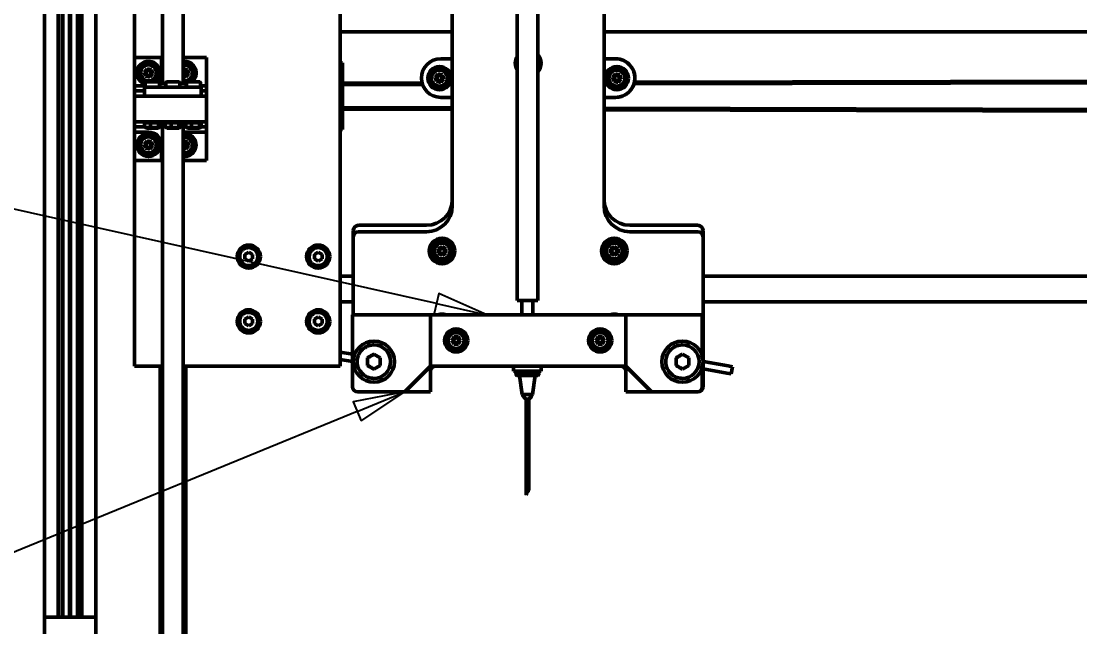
# Model space of a CAD drawing. Header units: millimetres. Extents: x -2015 to 3360, y -4745 to 2376.
# Drawn here: x 1904.4 to 2316.1, y 1659 to 1894.5 of the extents above; entities that cross this region are included whole.
import ezdxf

# ---------------------------------------------------------------- set-up
doc = ezdxf.new("R2010")
doc.units = ezdxf.units.MM
doc.header["$LTSCALE"] = 8
doc.layers.add('Symbol (ISO)', color=7, linetype='Continuous', lineweight=25)
doc.layers.add('Visible (ISO)', color=7, linetype='Continuous', lineweight=50)
doc.styles.add('Note Text (ISO)', font='tahoma.ttf')

# ---------------------------------------------------------------- blocks, each defined once
blk = doc.blocks.new('Balloon1')
at = {"layer": 'Symbol (ISO)'}
for p, q in [((227.554, 235.178), (227.393, 235.178)), ((258.246, 223.086), (232.663, 228.789)), ((227.554, 224.678), (227.393, 224.678)), ((258.355, 223.574), (258.137, 222.598)), ((260.686, 222.542), (258.355, 223.574)), ((258.246, 223.086), (260.686, 222.542)), ((258.137, 222.598), (260.686, 222.542))]:
    blk.add_line(p, q, dxfattribs=at)
at = {"layer": 'Symbol (ISO)', "flags": 128}
blk.add_lwpolyline([(258.137, 222.598), (260.686, 222.542), (258.355, 223.574), (258.137, 222.598)], dxfattribs=at)
at = {"layer": 'Symbol (ISO)'}
for centre, start, end in [((227.393, 229.928), 90, 270), ((227.554, 229.928), 270, 90)]:
    blk.add_arc(centre, 5.25, start, end, dxfattribs=at)
blk.add_solid([(258.137, 222.598), (260.686, 222.542), (258.355, 223.574), (258.137, 222.598)], dxfattribs=at)
at = {"layer": 'Symbol (ISO)', "insert": (227.473, 229.964), "char_height": 3.5, "attachment_point": 5, "style": 'Note Text (ISO)'}
blk.add_mtext('013', dxfattribs=at)
blk = doc.blocks.new('Balloon2')
at = {"layer": 'Symbol (ISO)'}
for p, q in [((256.7, 218.792), (254.197, 218.306)), ((254.387, 217.843), (256.7, 218.792)), ((254.577, 217.381), (256.7, 218.792)), ((254.197, 218.306), (254.577, 217.381)), ((254.387, 217.843), (226.301, 206.323)), ((221.457, 209.586), (221.296, 209.586)), ((221.457, 199.086), (221.296, 199.086))]:
    blk.add_line(p, q, dxfattribs=at)
at = {"layer": 'Symbol (ISO)', "flags": 128}
blk.add_lwpolyline([(254.577, 217.381), (256.7, 218.792), (254.197, 218.306), (254.577, 217.381)], dxfattribs=at)
at = {"layer": 'Symbol (ISO)'}
for centre, start, end in [((221.296, 204.336), 90, 270), ((221.457, 204.336), 270, 90)]:
    blk.add_arc(centre, 5.25, start, end, dxfattribs=at)
blk.add_solid([(254.577, 217.381), (256.7, 218.792), (254.197, 218.306), (254.577, 217.381)], dxfattribs=at)
at = {"layer": 'Symbol (ISO)', "insert": (221.376, 204.373), "char_height": 3.5, "attachment_point": 5, "style": 'Note Text (ISO)'}
blk.add_mtext('012', dxfattribs=at)

msp = doc.modelspace()

# ---------------------------------------------------------------- linework, layer by layer
at = {"layer": 'Visible (ISO)'}
for p, q in [((1959.44, 1870.34), (1959.44, 2016.31)), ((1967.44, 1870.34), (1967.44, 2016.31)), ((1913.44, 1662.73), (1913.44, 2011.31)), ((1918.86, 1662.73), (1918.86, 2011.31)), ((1920.32, 1662.73), (1920.32, 2011.31)), ((1920.6, 1662.73), (1920.6, 2011.31)), ((1923.24, 1662.73), (1923.24, 2011.31)), ((1923.44, 1662.73), (1923.44, 2011.31)), ((1923.64, 1662.73), (1923.64, 2011.31)), ((1926.28, 1662.73), (1926.28, 2011.31)), ((1926.57, 2011.31), (1926.57, 1662.73)), ((1928.02, 1662.73), (1928.02, 2011.31)), ((1933.44, 1662.73), (1933.44, 1991.31)), ((1948.44, 1880.34), (1948.44, 1990.34)), ((2028.44, 1990.34), (2028.44, 1760.34)), ((2072.1, 1928.07), (2072.1, 1822.61)), ((2131.1, 1822.61), (2131.1, 1928.07)), ((2131.1, 1886.24), (2131.1, 1904.44)), ((2028.44, 1900.49), (2028.44, 1890.19)), ((2028.44, 1890.34), (2072.1, 1890.34)), ((2028.44, 1890.19), (2028.44, 1886.59)), ((2131.1, 1890.34), (2131.1, 1879.84)), ((2131.1, 1890.34), (2131.1, 1885.59)), ((2131.1, 1890.34), (2498.44, 1890.34)), ((2028.44, 1878.34), (2028.44, 1886.59)), ((2028.44, 1886.59), (2028.44, 1886.59)), ((2131.1, 1886.24), (2131.1, 1822.61)), ((1948.44, 1869.34), (1948.44, 1880.34)), ((1948.44, 1880.34), (1958.94, 1880.34)), ((1953.94, 1877.84), (1953.94, 1877.84)), ((1959.44, 1880.34), (1958.94, 1880.34)), ((1958.94, 1880.34), (1958.94, 1874.34)), ((1967.44, 1880.34), (1976.44, 1880.34)), ((1967.94, 1877.84), (1967.94, 1877.84)), ((1976.44, 1880.34), (1976.44, 1869.34)), ((1976.44, 1840.34), (1976.44, 1880.34)), ((1976.44, 1880.34), (1976.44, 1880.34)), ((2028.44, 1878.59), (2028.44, 1852.09)), ((2028.44, 1878.59), (2028.44, 1878.59)), ((2028.44, 1878.59), (2028.44, 1878.34)), ((2029.34, 1878.34), (2028.44, 1878.34)), ((2029.34, 1878.34), (2029.34, 1878.34)), ((2029.34, 1878.34), (2029.34, 1875.34)), ((2029.34, 1852.34), (2029.34, 1878.34)), ((2072.1, 1879.84), (2067.6, 1879.84)), ((2131.1, 1879.84), (2135.6, 1879.84)), ((2135.6, 1879.84), (2135.6, 1879.84)), ((2135.6, 1879.84), (2135.6, 1879.84)), ((2135.6, 1879.84), (2135.6, 1879.84)), ((2135.6, 1879.84), (2135.6, 1879.84)), ((1952.25, 1874.7), (1953.4, 1875.98)), ((1952.79, 1873.05), (1952.25, 1874.7)), ((1953.4, 1875.98), (1955.1, 1875.63)), ((1955.64, 1873.98), (1954.48, 1872.69)), ((1955.1, 1875.63), (1955.64, 1873.98)), ((1967.44, 1875.98), (1969.1, 1875.63)), ((1969.64, 1873.98), (1968.48, 1872.69)), ((1969.1, 1875.63), (1969.64, 1873.98)), ((2029.34, 1870.43), (2029.34, 1875.34)), ((2029.34, 1875.34), (2029.34, 1875.34)), ((2029.34, 1875.34), (2029.34, 1875.34)), ((2029.34, 1855.34), (2029.34, 1875.34)), ((2029.34, 1875.34), (2029.34, 1870.43)), ((2065.4, 1872.7), (2066.56, 1873.98)), ((2066.56, 1873.98), (2068.26, 1873.63)), ((2067.1, 1875.84), (2067.1, 1875.84)), ((2068.26, 1873.63), (2068.79, 1871.98)), ((2134.4, 1872.7), (2135.56, 1873.98)), ((2135.56, 1873.98), (2137.26, 1873.63)), ((2136.1, 1875.84), (2136.1, 1875.84)), ((2137.26, 1873.63), (2137.79, 1871.98)), ((1952.69, 1869.34), (1948.44, 1869.34)), ((1948.44, 1869.34), (1948.44, 1867.34)), ((1952.69, 1870.54), (1952.69, 1868.84)), ((1954.48, 1872.69), (1952.79, 1873.05)), ((1952.99, 1870.84), (1957.89, 1870.84)), ((1958.19, 1870.54), (1958.19, 1868.84)), ((1960.69, 1870.34), (1958.34, 1870.34)), ((1958.34, 1868.84), (1958.34, 1870.34)), ((1960.69, 1870.54), (1960.69, 1868.84)), ((1960.99, 1870.84), (1965.89, 1870.84)), ((1966.19, 1870.54), (1966.19, 1868.84)), ((1968.54, 1870.34), (1966.19, 1870.34)), ((1968.48, 1872.69), (1967.44, 1872.91)), ((1967.94, 1870.84), (1967.94, 1870.84)), ((1968.54, 1868.84), (1968.54, 1870.34)), ((1968.69, 1869.34), (1968.54, 1869.34)), ((1968.69, 1870.54), (1968.69, 1868.84)), ((1968.99, 1870.84), (1973.89, 1870.84)), ((1974.19, 1870.54), (1974.19, 1868.84)), ((1976.44, 1869.34), (1974.19, 1869.34)), ((1976.44, 1869.34), (1976.44, 1869.34)), ((1976.44, 1867.34), (1976.44, 1869.34)), ((2060.33, 1870.5), (2029.34, 1870.43)), ((2060.5, 1869.9), (2029.34, 1869.83)), ((2029.34, 1860.85), (2029.34, 1869.83)), ((2029.34, 1869.83), (2029.34, 1860.85)), ((2065.94, 1871.05), (2065.4, 1872.7)), ((2067.64, 1870.69), (2065.94, 1871.05)), ((2068.79, 1871.98), (2067.64, 1870.69)), ((2134.94, 1871.05), (2134.4, 1872.7)), ((2136.64, 1870.69), (2134.94, 1871.05)), ((2137.79, 1871.98), (2136.64, 1870.69)), ((2498.44, 1870.94), (2142.76, 1870.1)), ((2498.44, 1871.54), (2142.92, 1870.7)), ((1948.44, 1867.34), (1948.44, 1865.34)), ((1952.44, 1867.34), (1948.44, 1867.34)), ((1976.44, 1865.34), (1948.44, 1865.34)), ((1948.44, 1865.34), (1948.44, 1855.34)), ((1974.44, 1868.84), (1952.44, 1868.84)), ((1952.44, 1865.34), (1952.44, 1868.84)), ((1974.44, 1865.34), (1974.44, 1868.84)), ((1976.44, 1867.34), (1974.44, 1867.34)), ((1976.44, 1865.34), (1976.44, 1867.34)), ((1976.44, 1865.34), (1976.44, 1865.34)), ((1976.44, 1855.34), (1976.44, 1865.34)), ((2067.1, 1868.84), (2067.1, 1868.84)), ((2136.1, 1868.84), (2136.1, 1868.84)), ((2072.1, 1864.84), (2067.6, 1864.84)), ((2067.6, 1864.84), (2067.6, 1864.84)), ((2131.1, 1864.84), (2131.1, 1860.61)), ((2131.1, 1852.84), (2131.1, 1864.84)), ((2131.1, 1864.84), (2135.6, 1864.84)), ((2131.1, 1864.84), (2131.1, 1860.61)), ((2135.6, 1864.84), (2135.6, 1864.84)), ((2135.6, 1864.84), (2135.6, 1864.84)), ((2135.6, 1864.84), (2135.6, 1864.84)), ((2029.34, 1860.85), (2072.1, 1860.75)), ((2029.34, 1855.34), (2029.34, 1860.25)), ((2029.34, 1860.25), (2029.34, 1855.34)), ((2029.34, 1860.25), (2072.1, 1860.15)), ((2131.1, 1860.61), (2498.44, 1859.74)), ((2131.1, 1860.01), (2131.1, 1825.09)), ((2131.1, 1860.01), (2131.1, 1852.84)), ((2131.1, 1860.01), (2498.44, 1859.14)), ((1948.44, 1855.34), (1948.44, 1853.34)), ((1948.44, 1855.34), (1976.44, 1855.34)), ((1948.44, 1853.34), (1952.41, 1853.34)), ((1948.44, 1853.34), (1948.44, 1851.34)), ((1952.41, 1854.73), (1952.41, 1853.34)), ((1953.14, 1855.24), (1952.62, 1854.94)), ((1953.14, 1852.84), (1952.62, 1853.14)), ((1957.74, 1855.24), (1953.14, 1855.24)), ((1953.14, 1852.84), (1957.74, 1852.84)), ((1953.94, 1855.34), (1953.94, 1855.24)), ((1954.73, 1854.73), (1954.73, 1853.34)), ((1956.94, 1855.34), (1956.94, 1855.24)), ((1957.74, 1855.24), (1958.26, 1854.94)), ((1957.74, 1852.84), (1958.26, 1853.14)), ((1957.77, 1854.73), (1957.77, 1853.34)), ((1958.47, 1853.34), (1959.44, 1853.34)), ((1958.48, 1854.73), (1958.48, 1853.34)), ((1959.44, 1558.91), (1959.44, 1855.34)), ((1960.41, 1854.73), (1960.41, 1853.34)), ((1961.14, 1855.24), (1960.62, 1854.94)), ((1961.14, 1852.84), (1960.62, 1853.14)), ((1965.74, 1855.24), (1961.14, 1855.24)), ((1961.14, 1852.84), (1965.74, 1852.84)), ((1961.94, 1855.34), (1961.94, 1855.24)), ((1962.73, 1854.73), (1962.73, 1853.34)), ((1964.94, 1855.34), (1964.94, 1855.24)), ((1965.74, 1855.24), (1966.26, 1854.94)), ((1965.74, 1852.84), (1966.26, 1853.14)), ((1965.77, 1854.73), (1965.77, 1853.34)), ((1966.48, 1854.73), (1966.48, 1853.34)), ((1967.44, 1558.91), (1967.44, 1855.34)), ((1967.44, 1853.34), (1968.41, 1853.34)), ((1968.41, 1854.73), (1968.41, 1853.34)), ((1969.14, 1855.24), (1968.62, 1854.94)), ((1969.14, 1852.84), (1968.62, 1853.14)), ((1973.74, 1855.24), (1969.14, 1855.24)), ((1969.14, 1852.84), (1973.74, 1852.84)), ((1969.94, 1855.34), (1969.94, 1855.24)), ((1970.73, 1854.73), (1970.73, 1853.34)), ((1972.94, 1855.34), (1972.94, 1855.24)), ((1973.74, 1855.24), (1974.26, 1854.94)), ((1973.74, 1852.84), (1974.26, 1853.14)), ((1973.77, 1854.73), (1973.77, 1853.34)), ((1974.47, 1853.34), (1976.44, 1853.34)), ((1974.48, 1854.73), (1974.48, 1853.34)), ((1976.44, 1853.34), (1976.44, 1855.34)), ((1976.44, 1855.34), (1976.44, 1855.34)), ((1976.44, 1851.34), (1976.44, 1853.34)), ((2029.34, 1855.34), (2029.34, 1852.34)), ((2029.34, 1855.34), (2029.34, 1855.34)), ((2029.34, 1855.34), (2029.34, 1855.34)), ((2131.1, 1852.84), (2131.1, 1852.84)), ((1948.44, 1851.34), (1953.94, 1851.34)), ((1948.44, 1840.34), (1948.44, 1851.34)), ((1953.94, 1849.84), (1953.94, 1849.84)), ((1967.94, 1851.34), (1976.44, 1851.34)), ((1967.94, 1849.84), (1967.94, 1849.84)), ((1976.44, 1851.34), (1976.44, 1851.34)), ((1976.44, 1851.34), (1976.44, 1840.34)), ((2028.44, 1844.09), (2028.44, 1852.34)), ((2028.44, 1852.34), (2028.44, 1852.09)), ((2028.44, 1852.34), (2029.34, 1852.34)), ((2028.44, 1852.09), (2028.44, 1852.09)), ((2029.34, 1852.34), (2029.34, 1852.34)), ((1952.25, 1846.7), (1953.4, 1847.98)), ((1952.79, 1845.05), (1952.25, 1846.7)), ((1954.48, 1844.69), (1952.79, 1845.05)), ((1953.4, 1847.98), (1955.1, 1847.63)), ((1955.64, 1845.98), (1954.48, 1844.69)), ((1955.1, 1847.63), (1955.64, 1845.98)), ((1958.94, 1846.34), (1958.94, 1840.34)), ((1967.44, 1847.98), (1969.1, 1847.63)), ((1968.48, 1844.69), (1967.44, 1844.91)), ((1969.64, 1845.98), (1968.48, 1844.69)), ((1969.1, 1847.63), (1969.64, 1845.98)), ((1948.44, 1760.34), (1948.44, 1840.34)), ((1958.94, 1840.34), (1948.44, 1840.34)), ((1953.94, 1842.84), (1953.94, 1842.84)), ((1958.94, 1840.34), (1959.44, 1840.34)), ((1976.44, 1840.34), (1967.44, 1840.34)), ((1967.94, 1842.84), (1967.94, 1842.84)), ((1976.44, 1840.34), (1976.44, 1840.34)), ((2028.44, 1844.09), (2028.44, 1795.08)), ((2028.44, 1844.09), (2028.44, 1844.09)), ((2033.6, 1810.62), (2033.6, 1813.09)), ((2062.1, 1815.09), (2035.6, 1815.09)), ((2062.1, 1812.61), (2035.6, 1812.61)), ((2167.6, 1815.09), (2141.1, 1815.09)), ((2167.6, 1812.61), (2141.1, 1812.61)), ((2167.6, 1815.09), (2167.6, 1815.09)), ((2167.6, 1812.61), (2167.6, 1812.61)), ((2169.6, 1813.09), (2169.6, 1795.34)), ((2169.6, 1813.09), (2169.6, 1810.61)), ((2033.6, 1810.61), (2033.6, 1780.34)), ((2068.1, 1808.61), (2068.1, 1808.61)), ((2135.1, 1808.61), (2135.1, 1808.61)), ((2169.6, 1752.34), (2169.6, 1810.61)), ((2169.6, 1797.61), (2169.6, 1810.61)), ((1991.44, 1803.78), (1992.94, 1804.64)), ((1991.44, 1802.05), (1991.44, 1803.78)), ((1992.94, 1806.41), (1992.94, 1806.41)), ((1992.94, 1804.64), (1994.44, 1803.78)), ((1994.44, 1803.78), (1994.44, 1802.05)), ((2018.44, 1803.78), (2019.94, 1804.64)), ((2018.44, 1802.05), (2018.44, 1803.78)), ((2019.94, 1806.41), (2019.94, 1806.41)), ((2019.94, 1804.64), (2021.44, 1803.78)), ((2021.44, 1803.78), (2021.44, 1802.05)), ((2066.6, 1805.97), (2068.1, 1806.84)), ((2066.6, 1804.24), (2066.6, 1805.97)), ((2068.1, 1803.37), (2066.6, 1804.24)), ((2068.1, 1806.84), (2069.6, 1805.97)), ((2069.6, 1804.24), (2068.1, 1803.37)), ((2069.6, 1805.97), (2069.6, 1804.24)), ((2133.6, 1805.97), (2135.1, 1806.84)), ((2133.6, 1804.24), (2133.6, 1805.97)), ((2135.1, 1803.37), (2133.6, 1804.24)), ((2135.1, 1806.84), (2136.6, 1805.97)), ((2136.6, 1804.24), (2135.1, 1803.37)), ((2136.6, 1805.97), (2136.6, 1804.24)), ((1992.94, 1801.18), (1991.44, 1802.05)), ((1994.44, 1802.05), (1992.94, 1801.18)), ((1992.94, 1799.41), (1992.94, 1799.41)), ((2019.94, 1801.18), (2018.44, 1802.05)), ((2021.44, 1802.05), (2019.94, 1801.18)), ((2019.94, 1799.41), (2019.94, 1799.41)), ((2068.1, 1801.61), (2068.1, 1801.61)), ((2135.1, 1801.61), (2135.1, 1801.61)), ((2169.6, 1800.09), (2169.6, 1800.09)), ((2169.6, 1795.34), (2169.6, 1800.09)), ((2028.44, 1795.34), (2033.6, 1795.34)), ((2028.44, 1785.59), (2028.44, 1795.08)), ((2169.6, 1783.07), (2169.6, 1797.61)), ((2169.6, 1795.34), (2498.44, 1795.34)), ((2028.44, 1785.59), (2028.44, 1760.34)), ((2028.44, 1785.34), (2033.6, 1785.34)), ((2105.3, 1785.87), (2097.3, 1785.87)), ((2099.15, 1780.34), (2099.15, 1785.87)), ((2103.45, 1780.34), (2103.45, 1785.87)), ((2169.6, 1785.34), (2169.6, 1752.34)), ((2169.6, 1785.34), (2169.6, 1780.59)), ((2169.6, 1785.34), (2498.44, 1785.34)), ((2169.6, 1752.34), (2169.6, 1783.07)), ((1991.44, 1778.63), (1992.94, 1779.49)), ((1991.44, 1776.9), (1991.44, 1778.63)), ((1992.94, 1781.26), (1992.94, 1781.26)), ((1992.94, 1779.49), (1994.44, 1778.63)), ((1994.44, 1778.63), (1994.44, 1776.9)), ((2018.44, 1778.63), (2019.94, 1779.49)), ((2018.44, 1776.9), (2018.44, 1778.63)), ((2019.94, 1781.26), (2019.94, 1781.26)), ((2019.94, 1779.49), (2021.44, 1778.63)), ((2021.44, 1778.63), (2021.44, 1776.9)), ((2053.6, 1780.34), (2033.3, 1780.34)), ((2033.3, 1780.34), (2033.3, 1752.34)), ((2063.6, 1780.34), (2053.6, 1780.34)), ((2063.6, 1780.34), (2068.6, 1780.34)), ((2063.6, 1780.34), (2063.6, 1760.34)), ((2134.6, 1780.34), (2068.6, 1780.34)), ((2134.6, 1780.34), (2139.6, 1780.34)), ((2139.6, 1780.34), (2139.6, 1780.34)), ((2139.6, 1780.34), (2139.6, 1780.34)), ((2139.6, 1760.34), (2139.6, 1780.34)), ((2139.6, 1780.34), (2139.6, 1780.34)), ((2139.6, 1780.34), (2139.6, 1760.34)), ((2149.6, 1780.34), (2139.6, 1780.34)), ((2139.6, 1760.34), (2139.6, 1780.34)), ((2139.6, 1780.34), (2139.6, 1780.34)), ((2169.3, 1780.34), (2149.6, 1780.34)), ((2169.3, 1780.34), (2169.3, 1780.34)), ((2169.3, 1764.26), (2169.3, 1780.34)), ((2169.3, 1764.26), (2169.3, 1780.34)), ((2169.6, 1780.59), (2169.6, 1780.59)), ((1992.94, 1776.03), (1991.44, 1776.9)), ((1994.44, 1776.9), (1992.94, 1776.03)), ((2019.94, 1776.03), (2018.44, 1776.9)), ((2021.44, 1776.9), (2019.94, 1776.03)), ((1992.94, 1774.26), (1992.94, 1774.26)), ((2019.94, 1774.26), (2019.94, 1774.26)), ((2071.87, 1770.34), (2072.73, 1771.84)), ((2072.73, 1771.84), (2074.46, 1771.84)), ((2073.6, 1773.84), (2073.6, 1773.84)), ((2074.46, 1771.84), (2075.33, 1770.34)), ((2127.87, 1770.34), (2128.73, 1771.84)), ((2128.73, 1771.84), (2130.46, 1771.84)), ((2129.6, 1773.84), (2129.6, 1773.84)), ((2130.46, 1771.84), (2131.33, 1770.34)), ((2041.6, 1768.59), (2041.6, 1768.59)), ((2072.73, 1768.84), (2071.87, 1770.34)), ((2074.46, 1768.84), (2072.73, 1768.84)), ((2073.6, 1766.84), (2073.6, 1766.84)), ((2075.33, 1770.34), (2074.46, 1768.84)), ((2128.73, 1768.84), (2127.87, 1770.34)), ((2130.46, 1768.84), (2128.73, 1768.84)), ((2129.6, 1766.84), (2129.6, 1766.84)), ((2131.33, 1770.34), (2130.46, 1768.84)), ((2161.6, 1768.59), (2161.6, 1768.59)), ((2033.3, 1764.97), (2028.44, 1765.82)), ((2028.44, 1765.82), (2033.3, 1764.97)), ((2028.44, 1762.98), (2033.3, 1762.12)), ((2039.1, 1763.53), (2041.6, 1764.97)), ((2039.1, 1760.64), (2039.1, 1763.53)), ((2039.1, 1763.53), (2039.1, 1763.53)), ((2041.6, 1764.97), (2044.1, 1763.53)), ((2044.1, 1763.53), (2044.1, 1760.64)), ((2159.1, 1763.53), (2161.6, 1764.97)), ((2159.1, 1760.64), (2159.1, 1763.53)), ((2159.1, 1763.53), (2159.1, 1763.53)), ((2161.6, 1764.97), (2164.1, 1763.53)), ((2164.1, 1763.53), (2164.1, 1760.64)), ((1959.44, 1760.34), (1948.44, 1760.34)), ((1958.44, 1558.91), (1958.44, 1760.34)), ((2028.44, 1760.34), (1967.44, 1760.34)), ((1968.44, 1558.91), (1968.44, 1760.34)), ((2028.44, 1760.34), (2028.44, 1760.34)), ((2041.6, 1759.2), (2039.1, 1760.64)), ((2039.1, 1760.64), (2039.1, 1760.64)), ((2044.1, 1760.64), (2041.6, 1759.2)), ((2053.6, 1750.34), (2063.6, 1760.34)), ((2068.6, 1760.34), (2063.6, 1760.34)), ((2063.6, 1752.34), (2063.6, 1758.34)), ((2063.6, 1752.34), (2063.6, 1758.34)), ((2063.6, 1758.34), (2063.6, 1752.34)), ((2063.6, 1750.34), (2063.6, 1758.34)), ((2063.6, 1758.34), (2063.6, 1750.34)), ((2068.6, 1760.34), (2134.6, 1760.34)), ((2095.9, 1758.34), (2095.9, 1760.34)), ((2106.7, 1758.34), (2095.9, 1758.34)), ((2098.07, 1757.64), (2097.96, 1758.34)), ((2104.53, 1757.64), (2104.63, 1758.34)), ((2106.7, 1758.34), (2106.7, 1760.34)), ((2139.6, 1760.34), (2134.6, 1760.34)), ((2149.6, 1750.34), (2139.6, 1760.34)), ((2139.6, 1760.34), (2139.6, 1760.34)), ((2139.6, 1760.34), (2139.6, 1760.34)), ((2139.6, 1760.34), (2139.6, 1760.34)), ((2139.6, 1760.34), (2139.6, 1760.34)), ((2139.6, 1758.34), (2139.6, 1750.34)), ((2161.6, 1759.2), (2159.1, 1760.64)), ((2159.1, 1760.64), (2159.1, 1760.64)), ((2164.1, 1760.64), (2161.6, 1759.2)), ((2169.3, 1752.34), (2169.3, 1759.91)), ((2169.3, 1752.34), (2169.3, 1759.91)), ((2169.6, 1762.1), (2169.72, 1762.08)), ((2179.32, 1760.4), (2169.6, 1762.1)), ((2169.72, 1762.08), (2169.6, 1761.39)), ((2178.83, 1757.64), (2169.6, 1759.26)), ((2169.72, 1762.08), (2179.32, 1760.4)), ((2179.32, 1760.4), (2181.05, 1760.09)), ((2181.05, 1760.09), (2180.56, 1757.33)), ((2041.6, 1755.59), (2041.6, 1755.59)), ((2097.3, 1757.64), (2105.3, 1757.64)), ((2097.3, 1756.64), (2105.3, 1756.64)), ((2099.3, 1749.34), (2098.21, 1756.64)), ((2103.3, 1749.34), (2104.38, 1756.64)), ((2161.6, 1755.59), (2161.6, 1755.59)), ((2178.83, 1757.64), (2180.56, 1757.33)), ((2035.3, 1750.34), (2053.6, 1750.34)), ((2053.6, 1750.34), (2063.6, 1750.34)), ((2063.6, 1750.34), (2063.6, 1750.34)), ((2139.6, 1750.34), (2149.6, 1750.34)), ((2149.6, 1750.34), (2167.3, 1750.34)), ((2167.3, 1750.34), (2167.6, 1750.34)), ((2167.6, 1750.34), (2167.6, 1750.34)), ((2167.6, 1750.34), (2167.6, 1750.34)), ((2169.3, 1752.34), (2169.3, 1752.34)), ((2099.3, 1749.34), (2103.3, 1749.34)), ((2100.8, 1747.51), (2100.8, 1710.34)), ((2101.8, 1747.51), (2101.8, 1712.14)), ((1933.44, 1662.73), (1913.44, 1662.73)), ((1913.44, 1639.8), (1913.44, 1662.73)), ((1933.44, 1639.8), (1933.44, 1662.73))]:
    msp.add_line(p, q, dxfattribs=at)
for centre, radius in [((1953.94, 1874.34), 3.5), ((1953.94, 1874.34), 3.1), ((1953.94, 1874.34), 1), ((2067.1, 1872.34), 4.5), ((2067.1, 1872.34), 3.5), ((2067.1, 1872.34), 3.1), ((2067.1, 1872.34), 1), ((2136.1, 1872.34), 4.5), ((2136.1, 1872.34), 3.5), ((2136.1, 1872.34), 3.1), ((2136.1, 1872.34), 1), ((1953.94, 1846.34), 4.5), ((1953.94, 1846.34), 3.5), ((1953.94, 1846.34), 3.1), ((1953.94, 1846.34), 1), ((1992.94, 1802.91), 4.5), ((2019.94, 1802.91), 4.5), ((2068.1, 1805.11), 5), ((2068.1, 1805.11), 4.5), ((2068.1, 1805.11), 3.5), ((2068.1, 1805.11), 3.1), ((2135.1, 1805.11), 5), ((2135.1, 1805.11), 4.5), ((2135.1, 1805.11), 3.5), ((2135.1, 1805.11), 3.1), ((2068.1, 1805.11), 1), ((2135.1, 1805.11), 1), ((1992.94, 1777.76), 4.5), ((2019.94, 1777.76), 4.5), ((2073.6, 1770.34), 4.5), ((2129.6, 1770.34), 4.5), ((2073.6, 1770.34), 3.5), ((2073.6, 1770.34), 3.1), ((2073.6, 1770.34), 1), ((2129.6, 1770.34), 3.5), ((2129.6, 1770.34), 3.1), ((2129.6, 1770.34), 1), ((2041.6, 1762.09), 8), ((2161.6, 1762.09), 8)]:
    msp.add_circle(centre, radius, dxfattribs=at)
for centre, radius, start, end in [((1953.94, 1874.34), 4.5, 308.9424, 253.8716), ((1953.94, 1874.34), 3.5, 269.9995, 89.9995), ((1967.94, 1874.34), 4.5, 308.9424, 96.3805), ((1967.94, 1874.34), 3.5, 261.7856, 98.2144), ((1967.94, 1874.34), 3.1, 260.7169, 99.2831), ((1967.94, 1874.34), 3.5, 269.9995, 89.9995), ((2067.6, 1872.34), 7.5, 90, 270), ((2101.6, 1878.09), 5, 149.3652, 210.6347), ((2101.6, 1878.09), 5, 149.3658, 210.6341), ((2101.6, 1878.09), 4.5, 162.9485, 197.0514), ((2101.6, 1878.09), 5, 317.6944, 42.3054), ((2101.6, 1878.09), 4.5, 325.2589, 34.741), ((2135.6, 1872.34), 7.5, 347.3673, 89.9995), ((2135.6, 1872.34), 7.5, 270, 90), ((2135.6, 1872.34), 7.5, 270, 89.9995), ((2135.6, 1872.34), 7.5, 347.3673, 89.9999), ((1953.94, 1874.34), 5, 315.573, 0), ((1967.94, 1874.34), 1, 239.9946, 120.0054), ((2067.1, 1872.34), 3.5, 269.9995, 89.9995), ((2136.1, 1872.34), 3.5, 269.9995, 89.9995), ((1952.99, 1870.54), 0.3, 90, 180), ((1957.89, 1870.54), 0.3, 0, 90), ((1960.99, 1870.54), 0.3, 90, 180), ((1965.89, 1870.54), 0.3, 0, 90), ((1967.94, 1874.34), 4.5, 277.6612, 279.593), ((1968.99, 1870.54), 0.3, 90, 180), ((1973.89, 1870.54), 0.3, 0, 90), ((2135.6, 1872.34), 7.5, 270, 342.6174), ((2135.6, 1872.34), 7.5, 270, 342.6174), ((1953.94, 1846.34), 5, 0, 90), ((1953.94, 1846.33), 5.01, 89.9997, 90), ((1953.94, 1846.34), 3.5, 269.9995, 89.9995), ((1967.94, 1846.34), 5, 90, 95.7399), ((1967.94, 1846.34), 5, 90, 95.7402), ((1967.94, 1846.34), 4.5, 263.6195, 96.3805), ((1967.94, 1846.34), 3.5, 261.7856, 98.2144), ((1967.94, 1846.34), 3.1, 260.7169, 99.2831), ((1967.94, 1846.34), 3.5, 269.9995, 89.9995), ((1967.94, 1846.34), 1, 239.9946, 120.0054), ((2062.1, 1825.09), 10, 270, 359.7638), ((2141.1, 1825.09), 10, 180, 269.9995), ((2141.1, 1825.09), 10, 180, 270), ((2062.1, 1822.61), 10, 270, 0), ((2141.1, 1822.61), 10, 180, 270), ((2141.1, 1822.61), 10, 180, 269.9995), ((2035.6, 1813.09), 2, 90, 180), ((2035.6, 1810.61), 2, 90, 180), ((2167.6, 1813.09), 2, 0, 89.9995), ((2167.6, 1813.09), 2, 0, 90), ((2167.6, 1810.61), 2, 0, 90), ((2167.6, 1810.61), 2, 0, 89.9995), ((2068.1, 1805.11), 5, 89.9997, 269.9994), ((2068.1, 1805.11), 3.5, 269.9995, 89.9995), ((2135.1, 1805.11), 5, 89.9997, 269.9994), ((2135.1, 1805.11), 3.5, 269.9995, 89.9995), ((1992.94, 1802.91), 3.5, 269.9995, 89.9995), ((2019.94, 1802.91), 3.5, 269.9995, 89.9995), ((2068.1, 1802.58), 2.75, 123.0573, 123.0575), ((2135.09, 1802.59), 2.74, 123.0573, 123.0575), ((1992.94, 1777.76), 3.5, 269.9995, 89.9995), ((2019.94, 1777.76), 3.5, 269.9995, 89.9995), ((2068.1, 1775.57), 5, 72.4481, 107.5519), ((2068.1, 1775.57), 5, 89.9997, 107.5519), ((2135.1, 1775.57), 5, 72.4481, 107.5519), ((2135.1, 1775.57), 5, 89.9997, 107.5519), ((2073.6, 1770.34), 3.5, 269.9995, 89.9995), ((2129.6, 1770.34), 3.5, 269.9995, 89.9995), ((2041.6, 1762.09), 6.5, 269.9995, 89.9995), ((2161.6, 1762.09), 6.5, 269.9995, 89.9995), ((2065.6, 1758.34), 2, 90, 180), ((2065.6, 1758.34), 2, 90, 180), ((2065.6, 1758.34), 2, 90, 180), ((2065.6, 1758.34), 2, 90, 180), ((2097.3, 1757.14), 0.5, 90, 270), ((2105.3, 1757.14), 0.5, 270, 90), ((2035.3, 1752.34), 2, 180, 270), ((2061.6, 1752.34), 2, 359.6481, 0), ((2061.6, 1752.34), 2, 359.3918, 0), ((2061.6, 1752.34), 2, 359.0539, 0), ((2167.3, 1752.34), 2, 270, 0), ((2167.6, 1752.34), 2, 270, 0), ((2167.6, 1752.34), 2, 270, 0), ((2167.6, 1752.34), 2, 270, 0)]:
    msp.add_arc(centre, radius, start, end, dxfattribs=at)
for centre, major_axis in [((2068.09, 1802.6), (-2.3, -1.5)), ((2135.1, 1802.58), (-2.31, -1.5))]:
    msp.add_ellipse(centre, major_axis=major_axis, ratio=0.999999, start_param=4.712389, end_param=4.712393, dxfattribs=at)
for points, knots in [([(2097.3, 1785.87), (2097.3, 1796.06), (2097.3, 1806.72), (2097.3, 1831.63), (2097.3, 1846), (2097.3, 1888.36), (2097.3, 1916.48), (2097.3, 1943.43)], [0, 0, 0, 0, 3.327315, 3.327315, 7.754281, 7.754281, 16.39251, 16.39251, 16.39251, 16.39251]), ([(2105.3, 1945.07), (2105.3, 1939.67), (2105.3, 1934.22), (2105.3, 1913.08), (2105.3, 1897.12), (2105.3, 1857.53), (2105.3, 1833.7), (2105.3, 1802.09), (2105.3, 1793.83), (2105.3, 1785.87)], [2.549468, 2.549468, 2.549468, 2.549468, 4.279351, 4.279351, 9.229656, 9.229656, 16.521589, 16.521589, 19.120466, 19.120466, 19.120466, 19.120466]), ([(1992.94, 1799.41), (1992.57, 1799.41), (1992.2, 1799.47), (1991.49, 1799.71), (1991.15, 1799.88), (1990.55, 1800.33), (1990.29, 1800.6), (1989.86, 1801.21), (1989.7, 1801.55), (1989.48, 1802.27), (1989.43, 1802.64), (1989.46, 1803.39), (1989.53, 1803.76), (1989.78, 1804.46), (1989.97, 1804.79), (1990.43, 1805.38), (1990.71, 1805.63), (1991.33, 1806.04), (1991.68, 1806.2), (1992.33, 1806.37), (1992.64, 1806.41), (1992.94, 1806.41)], [3.141601, 3.141601, 3.141601, 3.141601, 3.461601, 3.461601, 3.781601, 3.781601, 4.101601, 4.101601, 4.421601, 4.421601, 4.741601, 4.741601, 5.061601, 5.061601, 5.381601, 5.381601, 5.701601, 5.701601, 6.021601, 6.021601, 6.283194, 6.283194, 6.283194, 6.283194]), ([(2019.94, 1799.41), (2019.57, 1799.41), (2019.2, 1799.47), (2018.49, 1799.71), (2018.15, 1799.88), (2017.55, 1800.33), (2017.29, 1800.6), (2016.86, 1801.21), (2016.7, 1801.55), (2016.48, 1802.27), (2016.43, 1802.64), (2016.46, 1803.39), (2016.53, 1803.76), (2016.78, 1804.46), (2016.97, 1804.79), (2017.43, 1805.38), (2017.71, 1805.63), (2018.33, 1806.04), (2018.68, 1806.2), (2019.33, 1806.37), (2019.64, 1806.41), (2019.94, 1806.41)], [3.141601, 3.141601, 3.141601, 3.141601, 3.461601, 3.461601, 3.781601, 3.781601, 4.101601, 4.101601, 4.421601, 4.421601, 4.741601, 4.741601, 5.061601, 5.061601, 5.381601, 5.381601, 5.701601, 5.701601, 6.021601, 6.021601, 6.283194, 6.283194, 6.283194, 6.283194]), ([(1992.94, 1774.26), (1992.57, 1774.26), (1992.2, 1774.32), (1991.49, 1774.56), (1991.15, 1774.73), (1990.55, 1775.18), (1990.29, 1775.45), (1989.86, 1776.06), (1989.7, 1776.4), (1989.48, 1777.12), (1989.43, 1777.49), (1989.46, 1778.24), (1989.53, 1778.61), (1989.78, 1779.31), (1989.97, 1779.64), (1990.43, 1780.23), (1990.71, 1780.48), (1991.33, 1780.89), (1991.68, 1781.05), (1992.33, 1781.22), (1992.64, 1781.26), (1992.94, 1781.26)], [3.141601, 3.141601, 3.141601, 3.141601, 3.461601, 3.461601, 3.781601, 3.781601, 4.101601, 4.101601, 4.421601, 4.421601, 4.741601, 4.741601, 5.061601, 5.061601, 5.381601, 5.381601, 5.701601, 5.701601, 6.021601, 6.021601, 6.283194, 6.283194, 6.283194, 6.283194]), ([(2019.94, 1774.26), (2019.57, 1774.26), (2019.2, 1774.32), (2018.49, 1774.56), (2018.15, 1774.73), (2017.55, 1775.18), (2017.29, 1775.45), (2016.86, 1776.06), (2016.7, 1776.4), (2016.48, 1777.12), (2016.43, 1777.49), (2016.46, 1778.24), (2016.53, 1778.61), (2016.78, 1779.31), (2016.97, 1779.64), (2017.43, 1780.23), (2017.71, 1780.48), (2018.33, 1780.89), (2018.68, 1781.05), (2019.33, 1781.22), (2019.64, 1781.26), (2019.94, 1781.26)], [3.141601, 3.141601, 3.141601, 3.141601, 3.461601, 3.461601, 3.781601, 3.781601, 4.101601, 4.101601, 4.421601, 4.421601, 4.741601, 4.741601, 5.061601, 5.061601, 5.381601, 5.381601, 5.701601, 5.701601, 6.021601, 6.021601, 6.283194, 6.283194, 6.283194, 6.283194]), ([(2041.6, 1755.59), (2040.9, 1755.59), (2040.21, 1755.7), (2038.9, 1756.14), (2038.27, 1756.46), (2037.16, 1757.29), (2036.67, 1757.79), (2035.88, 1758.93), (2035.57, 1759.56), (2035.17, 1760.89), (2035.08, 1761.58), (2035.12, 1762.97), (2035.25, 1763.66), (2035.73, 1764.96), (2036.07, 1765.58), (2036.93, 1766.66), (2037.45, 1767.14), (2038.61, 1767.9), (2039.25, 1768.19), (2040.46, 1768.51), (2041.03, 1768.59), (2041.6, 1768.59)], [3.141601, 3.141601, 3.141601, 3.141601, 3.461601, 3.461601, 3.781601, 3.781601, 4.101601, 4.101601, 4.421601, 4.421601, 4.741601, 4.741601, 5.061601, 5.061601, 5.381601, 5.381601, 5.701601, 5.701601, 6.021601, 6.021601, 6.283194, 6.283194, 6.283194, 6.283194]), ([(2161.6, 1755.59), (2160.9, 1755.59), (2160.21, 1755.7), (2158.9, 1756.14), (2158.27, 1756.46), (2157.16, 1757.29), (2156.67, 1757.79), (2155.88, 1758.93), (2155.57, 1759.56), (2155.17, 1760.89), (2155.08, 1761.58), (2155.12, 1762.97), (2155.25, 1763.66), (2155.73, 1764.96), (2156.07, 1765.58), (2156.93, 1766.66), (2157.45, 1767.14), (2158.61, 1767.9), (2159.25, 1768.19), (2160.46, 1768.51), (2161.03, 1768.59), (2161.6, 1768.59)], [3.141601, 3.141601, 3.141601, 3.141601, 3.461601, 3.461601, 3.781601, 3.781601, 4.101601, 4.101601, 4.421601, 4.421601, 4.741601, 4.741601, 5.061601, 5.061601, 5.381601, 5.381601, 5.701601, 5.701601, 6.021601, 6.021601, 6.283194, 6.283194, 6.283194, 6.283194]), ([(2063.6, 1758.34), (2063.6, 1758.99), (2063.9, 1759.51), (2064.67, 1760.18), (2065.15, 1760.34), (2065.6, 1760.34)], [1.3967869, 1.3967869, 1.3967869, 1.3967869, 1.7238063, 1.7238063, 2.0508257, 2.0508257, 2.0508257, 2.0508257]), ([(2137.6, 1760.34), (2138.04, 1760.34), (2138.53, 1760.18), (2139.3, 1759.51), (2139.6, 1758.99), (2139.6, 1758.34)], [0, 0, 0, 0, 0.3270194, 0.3270194, 0.6540388, 0.6540388, 0.6540388, 0.6540388]), ([(2099.3, 1749.34), (2099.4, 1749.14), (2099.5, 1748.96), (2099.7, 1748.63), (2099.8, 1748.48), (2100, 1748.21), (2100.1, 1748.08), (2100.3, 1747.87), (2100.4, 1747.78), (2100.6, 1747.62), (2100.7, 1747.56), (2100.8, 1747.51)], [0, 0, 0, 0, 0.15, 0.15, 0.3000001, 0.3000001, 0.4500001, 0.4500001, 0.6000002, 0.6000002, 0.7500002, 0.7500002, 0.7500002, 0.7500002]), ([(2100.8, 1747.51), (2100.8, 1747.51), (2100.8, 1747.51), (2100.8, 1747.51), (2100.81, 1747.51), (2100.87, 1747.51), (2100.91, 1747.51), (2101, 1747.51), (2101.06, 1747.51), (2101.18, 1747.51), (2101.24, 1747.51), (2101.37, 1747.51), (2101.44, 1747.51), (2101.56, 1747.51), (2101.61, 1747.51), (2101.7, 1747.51), (2101.74, 1747.51), (2101.78, 1747.51), (2101.8, 1747.51), (2101.8, 1747.51)], [-0.2363569, -0.2363569, -0.2363569, -0.2363569, -0.2343857, -0.2343857, -0.2148538, -0.2148538, -0.1953225, -0.1953225, -0.1757886, -0.1757886, -0.1562571, -0.1562571, -0.1367251, -0.1367251, -0.1171939, -0.1171939, -0.09766, -0.09766, -0.0787852, -0.0787852, -0.0787852, -0.0787852]), ([(2103.3, 1749.34), (2103.2, 1749.14), (2103.1, 1748.96), (2102.9, 1748.63), (2102.8, 1748.48), (2102.6, 1748.21), (2102.5, 1748.08), (2102.3, 1747.87), (2102.2, 1747.78), (2102, 1747.62), (2101.9, 1747.56), (2101.8, 1747.51)], [0, 0, 0, 0, 0.15, 0.15, 0.3000001, 0.3000001, 0.4500001, 0.4500001, 0.6000002, 0.6000002, 0.7500002, 0.7500002, 0.7500002, 0.7500002]), ([(2100.8, 1710.34), (2100.8, 1710.34), (2100.8, 1710.34), (2100.8, 1710.36), (2100.81, 1710.37), (2100.83, 1710.43), (2100.87, 1710.5), (2100.95, 1710.68), (2101.01, 1710.8), (2101.14, 1711.05), (2101.22, 1711.18), (2101.36, 1711.38), (2101.42, 1711.47), (2101.51, 1711.59), (2101.53, 1711.61), (2101.54, 1711.63)], [0, 0, 0, 0, 0.0070143, 0.0070143, 0.0140285, 0.0140285, 0.0388832, 0.0388832, 0.0794187, 0.0794187, 0.1199542, 0.1199542, 0.1523469, 0.1523469, 0.1608013, 0.1608013, 0.1608013, 0.1608013]), ([(2101.54, 1711.63), (2101.58, 1711.72), (2101.62, 1711.81), (2101.68, 1711.93), (2101.71, 1711.99), (2101.75, 1712.06), (2101.76, 1712.09), (2101.79, 1712.13), (2101.8, 1712.14), (2101.8, 1712.14)], [0.32397762, 0.32397762, 0.32397762, 0.32397762, 0.35127561, 0.35127561, 0.36906216, 0.36906216, 0.38300418, 0.38300418, 0.3969462, 0.3969462, 0.3969462, 0.3969462])]:
    msp.add_open_spline(points, degree=3, knots=knots, dxfattribs=at)
for points, weights in [([(1954.73, 1854.73), (1953.57, 1855.19), (1952.41, 1854.73)], [1, 1.15470053838, 1]), ([(1952.41, 1854.73), (1952.52, 1854.88), (1952.62, 1854.94)], [1, 1.04467327004, 1.06354571124]), ([(1952.41, 1853.34), (1953.57, 1852.88), (1954.73, 1853.34)], [1, 1.15470053838, 1]), ([(1952.62, 1853.14), (1952.52, 1853.2), (1952.41, 1853.34)], [1.06354571126, 1.04467327006, 1]), ([(1957.77, 1854.73), (1956.25, 1855.19), (1954.73, 1854.73)], [1, 1.15470053838, 1]), ([(1954.73, 1853.34), (1956.25, 1852.88), (1957.77, 1853.34)], [1, 1.15470053838, 1]), ([(1958.48, 1854.73), (1958.12, 1855.19), (1957.77, 1854.73)], [1, 1.15470053838, 1]), ([(1957.77, 1853.34), (1958.12, 1852.88), (1958.48, 1853.34)], [1, 1.15470053838, 1]), ([(1962.73, 1854.73), (1961.57, 1855.19), (1960.41, 1854.73)], [1, 1.15470053838, 1]), ([(1960.41, 1854.73), (1960.52, 1854.88), (1960.62, 1854.94)], [1, 1.04467327004, 1.06354571124]), ([(1960.41, 1853.34), (1961.57, 1852.88), (1962.73, 1853.34)], [1, 1.15470053838, 1]), ([(1960.62, 1853.14), (1960.52, 1853.2), (1960.41, 1853.34)], [1.06354571126, 1.04467327006, 1]), ([(1965.77, 1854.73), (1964.25, 1855.19), (1962.73, 1854.73)], [1, 1.15470053838, 1]), ([(1962.73, 1853.34), (1964.25, 1852.88), (1965.77, 1853.34)], [1, 1.15470053838, 1]), ([(1966.48, 1854.73), (1966.12, 1855.19), (1965.77, 1854.73)], [1, 1.15470053838, 1]), ([(1965.77, 1853.34), (1966.12, 1852.88), (1966.48, 1853.34)], [1, 1.15470053838, 1]), ([(1970.73, 1854.73), (1969.57, 1855.19), (1968.41, 1854.73)], [1, 1.15470053838, 1]), ([(1968.41, 1854.73), (1968.52, 1854.88), (1968.62, 1854.94)], [1, 1.04467327004, 1.06354571124]), ([(1968.41, 1853.34), (1969.57, 1852.88), (1970.73, 1853.34)], [1, 1.15470053838, 1]), ([(1968.62, 1853.14), (1968.52, 1853.2), (1968.41, 1853.34)], [1.06354571126, 1.04467327006, 1]), ([(1973.77, 1854.73), (1972.25, 1855.19), (1970.73, 1854.73)], [1, 1.15470053838, 1]), ([(1970.73, 1853.34), (1972.25, 1852.88), (1973.77, 1853.34)], [1, 1.15470053838, 1]), ([(1974.48, 1854.73), (1974.12, 1855.19), (1973.77, 1854.73)], [1, 1.15470053838, 1]), ([(1973.77, 1853.34), (1974.12, 1852.88), (1974.48, 1853.34)], [1, 1.15470053838, 1]), ([(1991.44, 1803.78), (1991.44, 1802.91), (1991.44, 1802.05)], [1, 1.15470053838, 1]), ([(2018.44, 1803.78), (2018.44, 1802.91), (2018.44, 1802.05)], [1, 1.15470053838, 1]), ([(1991.44, 1778.63), (1991.44, 1777.76), (1991.44, 1776.9)], [1, 1.15470053838, 1]), ([(2018.44, 1778.63), (2018.44, 1777.76), (2018.44, 1776.9)], [1, 1.15470053838, 1]), ([(2041.6, 1764.97), (2040.35, 1764.25), (2039.1, 1763.53)], [1.00000152677, 1.15469977499, 1]), ([(2039.1, 1763.53), (2039.1, 1762.09), (2039.1, 1760.64)], [1, 1.15470053838, 1]), ([(2161.6, 1764.97), (2160.35, 1764.25), (2159.1, 1763.53)], [1.00000152677, 1.15469977499, 1]), ([(2159.1, 1763.53), (2159.1, 1762.09), (2159.1, 1760.64)], [1, 1.15470053838, 1]), ([(2039.1, 1760.64), (2040.35, 1759.92), (2041.6, 1759.2)], [1, 1.15469977498, 1.00000152678]), ([(2159.1, 1760.64), (2160.35, 1759.92), (2161.6, 1759.2)], [1, 1.15469977498, 1.00000152678])]:
    msp.add_rational_spline(points, weights, degree=2, dxfattribs=at)

# ---------------------------------------------------------------- block references
at = {"layer": 'Symbol (ISO)', "xscale": 8, "yscale": 8, "zscale": 8}
for name in ['Balloon1', 'Balloon2']:
    msp.add_blockref(name, (0, 0), dxfattribs=at)

doc.saveas('drawing.dxf')
